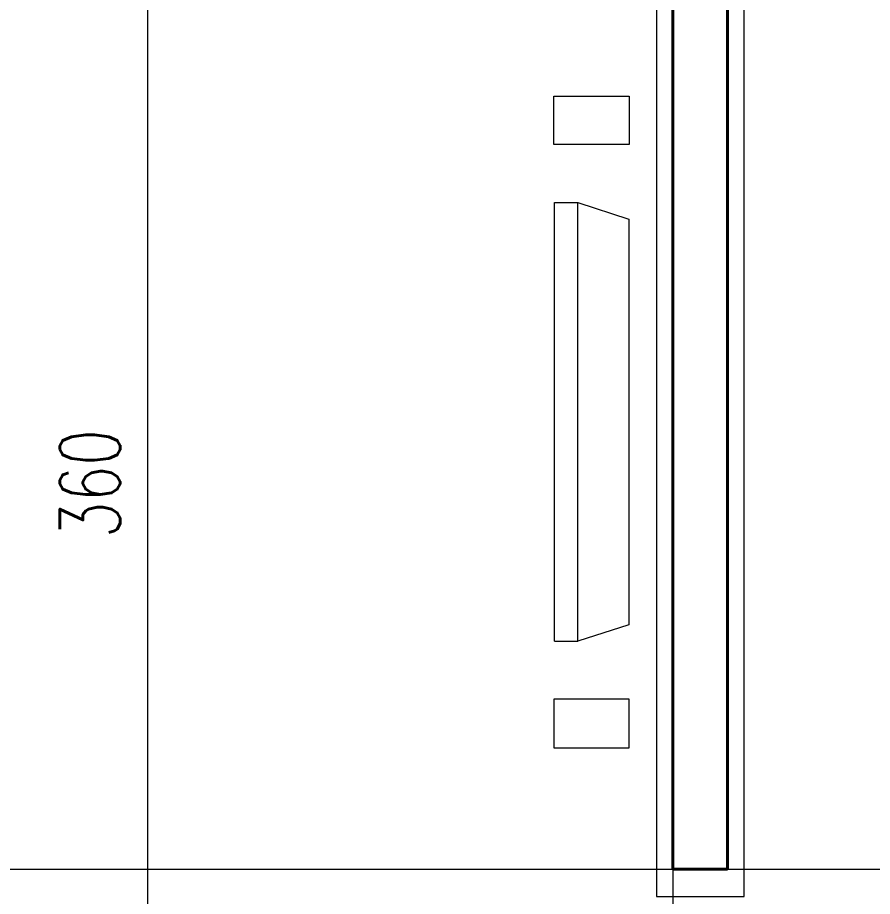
# Model space of a CAD drawing. Header units: millimetres. Extents: x 2016.56 to 2021.8, y 13721.83 to 13722.48.
# Drawn here: x 2017.233 to 2017.26418, y 13722.20979 to 13722.24185 of the extents above; entities that cross this region are included whole.
import ezdxf

# ---------------------------------------------------------------- set-up
doc = ezdxf.new("R2010")
doc.units = ezdxf.units.MM
doc.linetypes.add('ACAD_ISO04W100', pattern=[30, 24, -3, 0, -3])
for name, color, linetype, lineweight in [('aks', 1, 'Continuous', 9), ('DUVAR', 4, 'Continuous', 40), ('DV', 7, 'Continuous', 20), ('PENCERE', 3, 'Continuous', 13), ('SIVA', 7, 'Continuous', 20), ('TEFRİŞ', 11, 'Continuous', 9)]:
    doc.layers.add(name, color=color, linetype=linetype, lineweight=lineweight)
doc.styles.get("Standard").update_dxf_attribs({"font": 'txt.shx', "width": 0.7, "height": 11})

msp = doc.modelspace()

# ---------------------------------------------------------------- linework, layer by layer
at = {"layer": 'aks', "linetype": 'ACAD_ISO04W100', "ltscale": 2}
for p, q in [((2017.256898, 13722.406452), (2017.256898, 13721.952387)), ((2017.256898, 13722.406452), (2017.256898, 13721.952387)), ((2017.135878, 13722.210789), (2017.599918, 13722.210789))]:
    msp.add_line(p, q, dxfattribs=at)
at = {"layer": 'DUVAR'}
for p, q in [((2017.258898, 13722.263789), (2017.258898, 13722.210789)), ((2017.258898, 13722.263789), (2017.258898, 13722.210789)), ((2017.256898, 13722.260789), (2017.256898, 13722.210789)), ((2017.256898, 13722.260789), (2017.256898, 13722.210789)), ((2017.256898, 13722.210789), (2017.258898, 13722.210789)), ((2017.256898, 13722.210789), (2017.258898, 13722.210789))]:
    msp.add_line(p, q, dxfattribs=at)
at = {"layer": 'DV'}
msp.add_line((2017.237741, 13722.259389), (2017.237741, 13722.190189), dxfattribs=at)
at = {"layer": 'PENCERE'}
for p, q in [((2017.256298, 13722.210789), (2017.256898, 13722.210789)), ((2017.256298, 13722.210789), (2017.256898, 13722.210789)), ((2017.258898, 13722.210789), (2017.259498, 13722.210789)), ((2017.258898, 13722.210789), (2017.259498, 13722.210789)), ((2017.259498, 13722.209789), (2017.259498, 13722.210789)), ((2017.259498, 13722.209789), (2017.259498, 13722.210789))]:
    msp.add_line(p, q, dxfattribs=at)
at = {"layer": 'PENCERE', "extrusion": (2.99932e-32, 1.22461e-16, -1)}
for p, q in [((2017.256298, 13722.210789), (2017.256298, 13722.209789)), ((2017.256298, 13722.210789), (2017.256298, 13722.209789)), ((2017.256298, 13722.209789), (2017.259498, 13722.209789)), ((2017.256298, 13722.209789), (2017.259498, 13722.209789))]:
    msp.add_line(p, q, dxfattribs=at)
at = {"layer": 'SIVA'}
for p, q in [((2017.259498, 13722.210789), (2017.259498, 13722.263789)), ((2017.256298, 13722.260189), (2017.256298, 13722.210789))]:
    msp.add_line(p, q, dxfattribs=at)
at = {"layer": 'TEFRİŞ'}
for p, q in [((2017.252556, 13722.237223), (2017.252556, 13722.238991)), ((2017.252556, 13722.238991), (2017.255308, 13722.238991)), ((2017.255308, 13722.238991), (2017.255308, 13722.237223)), ((2017.255308, 13722.237223), (2017.252556, 13722.237223)), ((2017.252585, 13722.235103), (2017.253432, 13722.235103)), ((2017.252585, 13722.219103), (2017.252585, 13722.235103)), ((2017.253432, 13722.235103), (2017.255298, 13722.234503)), ((2017.253432, 13722.219103), (2017.253432, 13722.235103)), ((2017.255298, 13722.234503), (2017.255298, 13722.219703)), ((2017.255298, 13722.219703), (2017.253432, 13722.219103)), ((2017.252585, 13722.219103), (2017.253432, 13722.219103)), ((2017.252556, 13722.216983), (2017.252556, 13722.215216)), ((2017.255308, 13722.216983), (2017.252556, 13722.216983)), ((2017.255308, 13722.215216), (2017.255308, 13722.216983)), ((2017.252556, 13722.215216), (2017.255308, 13722.215216))]:
    msp.add_line(p, q, dxfattribs=at)

# ---------------------------------------------------------------- texts
at = {"layer": 'DV', "width": 0.7}
msp.add_text('360', height=0.0022, rotation=90, dxfattribs=at).set_placement((2017.236741, 13722.222864))

doc.saveas('drawing.dxf')
